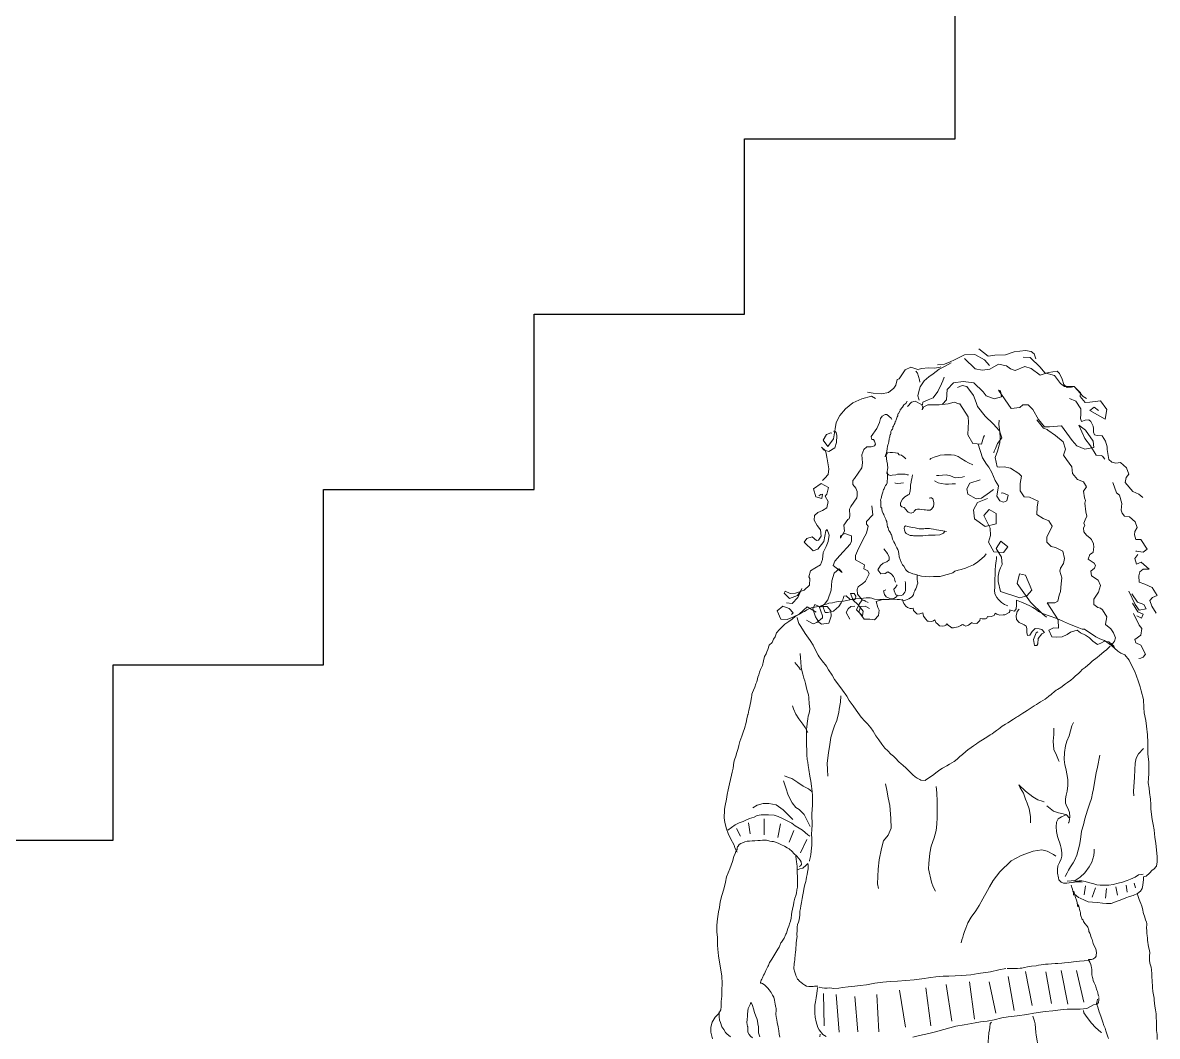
# Model space of a CAD drawing. Header units: centimetres. Extents: x 77721 to 213373, y -51694 to -17847.
# Drawn here: x 111543.3 to 111672.7, y -18993.4 to -18877.8 of the extents above; entities that cross this region are included whole.
import ezdxf

# ---------------------------------------------------------------- set-up
doc = ezdxf.new("R2010")
doc.units = ezdxf.units.CM
doc.header["$LTSCALE"] = 5
doc.header["$MEASUREMENT"] = 0
doc.layers.add('A-FURN', color=25, linetype='Continuous', lineweight=15, true_color=0xa46651)
doc.layers.add('KOTI', color=4, linetype='Continuous')

# ---------------------------------------------------------------- blocks, each defined once
blk = doc.blocks.new('PEOPLE11')
at = {"linetype": 'Continuous'}
for points in [[(-0.03568, 1.00015), (-0.04184, 0.99535), (-0.04612, 0.99587), (-0.05301, 0.99608), (-0.05865, 0.99817), (-0.06617, 0.99901), (-0.06983, 0.99838), (-0.07171, 0.99692), (-0.07275, 0.99357)], [(-0.02638, 0.99378), (-0.03327, 0.98699), (-0.03787, 0.98616), (-0.04299, 0.98678), (-0.04863, 0.99002), (-0.05375, 0.98908), (-0.05625, 0.98699), (-0.05928, 0.98605), (-0.06576, 0.98856), (-0.06973, 0.98731), (-0.07558, 0.98292), (-0.08111, 0.9847), (-0.08675, 0.98553), (-0.08832, 0.98396), (-0.08999, 0.98031), (-0.09103, 0.97686), (-0.09323, 0.97488), (-0.09615, 0.97509), (-0.09782, 0.9755), (-0.1019, 0.97143), (-0.10169, 0.96903), (-0.10503, 0.96506), (-0.10806, 0.96537), (-0.11495, 0.96631), (-0.11903, 0.96057), (-0.11788, 0.9542), (-0.10806, 0.95994), (-0.11088, 0.96213), (-0.11359, 0.95994)], [(-0.06461, 0.99472), (-0.0692, 0.99441), (-0.07558, 0.98804), (-0.07871, 0.98438), (-0.08508, 0.98271), (-0.08884, 0.97749), (-0.09145, 0.97561), (-0.09772, 0.97561), (-0.10367, 0.96913), (-0.10576, 0.96767)], [(-0.00873, 0.9896), (-0.01332, 0.99002), (-0.01708, 0.99159), (-0.0198, 0.99284), (-0.02648, 0.99618), (-0.03306, 0.99629), (-0.03933, 0.99295), (-0.04267, 0.98929)], [(0.00308, 0.96663), (0.00339, 0.96725), (0.00391, 0.96945), (0.00339, 0.97227), (0.00255, 0.9754), (-0.00016, 0.97916), (-0.00319, 0.98188), (-0.00601, 0.98386), (-0.00998, 0.98678), (-0.01374, 0.98887), (-0.01781, 0.99086)], [(0.00308, 0.98689), (0.0013, 0.98731), (-0.00277, 0.98772), (-0.00685, 0.98752), (-0.01061, 0.98804), (-0.01092, 0.98846)], [(0.00527, 0.98543), (0.00422, 0.98417), (0.00287, 0.97989), (0.00266, 0.97843)], [(0.00328, 0.98647), (0.00851, 0.98814), (0.01227, 0.98637), (0.01624, 0.98052), (0.01749, 0.9801), (0.01822, 0.97644), (0.01958, 0.97456), (0.02303, 0.97174), (0.02773, 0.9707), (0.03305, 0.97122), (0.03671, 0.97185)], [(-0.01197, 0.96412), (-0.01468, 0.96683), (-0.0151, 0.97362), (-0.01917, 0.97791), (-0.02544, 0.97885), (-0.03244, 0.97801), (-0.0385, 0.97216), (-0.04058, 0.96955), (-0.0456, 0.96757), (-0.0504, 0.96882), (-0.04988, 0.97268), (-0.04852, 0.9731), (-0.05667, 0.9613), (-0.06252, 0.96193), (-0.0644, 0.9637), (-0.06795, 0.9636), (-0.07098, 0.96057), (-0.07463, 0.95409), (-0.0785, 0.94929), (-0.08184, 0.94918), (-0.08947, 0.94991), (-0.09646, 0.94041), (-0.09949, 0.93686), (-0.10482, 0.93466), (-0.11067, 0.93581), (-0.11015, 0.93989), (-0.10524, 0.94709), (-0.10075, 0.95044), (-0.10482, 0.94156), (-0.10837, 0.93696), (-0.11203, 0.9309), (-0.11547, 0.93049), (-0.11621, 0.93007), (-0.11777, 0.92829)], [(-0.02178, 0.97488), (-0.02481, 0.97624), (-0.02795, 0.9755), (-0.03223, 0.96965), (-0.0339, 0.96516), (-0.03484, 0.96245), (-0.03975, 0.95629), (-0.04497, 0.95117), (-0.04925, 0.94657), (-0.05061, 0.94218), (-0.04779, 0.93832), (-0.04654, 0.93508), (-0.04581, 0.93341), (-0.04539, 0.93237)], [(0.00099, 0.9636), (0.00078, 0.96537), (-0.00267, 0.96683), (-0.00591, 0.96819), (-0.00904, 0.97237), (-0.01144, 0.97728), (-0.01228, 0.97916), (-0.01311, 0.98156)], [(0.03149, 0.96767), (0.0342, 0.96934), (0.04047, 0.96757), (0.04642, 0.96485), (0.05112, 0.96109), (0.05478, 0.9566), (0.05718, 0.952), (0.05791, 0.94803), (0.05896, 0.94135), (0.06251, 0.93654), (0.06575, 0.94051), (0.06345, 0.94438), (0.06073, 0.94542), (0.06, 0.94511)], [(-0.09479, 0.96777), (-0.09887, 0.96589), (-0.10211, 0.96099), (-0.10221, 0.95743), (-0.1019, 0.95461), (-0.10263, 0.95273), (-0.10493, 0.95357), (-0.10743, 0.95378), (-0.10869, 0.95273), (-0.11025, 0.9497), (-0.11046, 0.94824), (-0.11046, 0.94574), (-0.11109, 0.94396), (-0.11286, 0.94365), (-0.116, 0.94333), (-0.11829, 0.93999), (-0.11934, 0.93634), (-0.11923, 0.93446), (-0.12028, 0.92788), (-0.12237, 0.92631), (-0.12498, 0.92558), (-0.12801, 0.9261), (-0.13187, 0.92255), (-0.13334, 0.91837), (-0.13177, 0.91618), (-0.13093, 0.91294), (-0.13605, 0.90709), (-0.13992, 0.90542), (-0.14242, 0.90322)], [(0.01091, 0.96589), (0.01185, 0.96454), (0.0131, 0.96349), (0.01373, 0.96245), (0.01383, 0.96234), (0.01436, 0.96161), (0.01456, 0.96151), (0.01498, 0.96088), (0.0154, 0.96046), (0.01561, 0.95984), (0.01582, 0.95942), (0.01665, 0.95806), (0.01676, 0.95785), (0.01697, 0.95723), (0.01707, 0.95639), (0.01739, 0.95576), (0.0177, 0.95503), (0.01791, 0.95451), (0.01812, 0.95388), (0.01833, 0.95347), (0.01843, 0.95305), (0.01874, 0.95273), (0.01874, 0.95242), (0.01906, 0.95148), (0.01937, 0.95075), (0.01968, 0.95012), (0.01968, 0.95012), (0.01989, 0.9497), (0.0201, 0.94939), (0.02021, 0.94918), (0.02031, 0.94856), (0.02031, 0.94835), (0.02041, 0.94782), (0.02062, 0.94762), (0.02094, 0.9473), (0.02104, 0.94709), (0.02135, 0.94657), (0.02156, 0.94626), (0.02156, 0.94594), (0.02167, 0.94553), (0.02167, 0.9449), (0.02188, 0.94438), (0.02198, 0.94406), (0.02219, 0.94354), (0.02219, 0.94302), (0.02229, 0.94271), (0.0224, 0.94218), (0.02261, 0.94177), (0.02261, 0.94156), (0.02261, 0.94114), (0.02261, 0.94093), (0.02282, 0.93989), (0.02292, 0.93926), (0.02303, 0.93895), (0.02303, 0.93853), (0.02313, 0.93842), (0.02344, 0.93759), (0.02365, 0.93654), (0.02376, 0.93602), (0.02376, 0.93602), (0.02386, 0.9355), (0.02386, 0.9354), (0.02397, 0.93487), (0.02397, 0.93466), (0.02438, 0.93237), (0.0247, 0.93164), (0.02459, 0.93111), (0.02459, 0.93017), (0.02438, 0.92934), (0.02438, 0.92882), (0.02438, 0.92808), (0.02428, 0.92725), (0.02428, 0.92673), (0.02397, 0.92599), (0.02365, 0.92495), (0.02365, 0.92443), (0.02344, 0.92255), (0.02417, 0.9191), (0.02376, 0.91931), (0.02376, 0.91827), (0.02376, 0.91753), (0.02365, 0.91659), (0.02365, 0.91534), (0.02386, 0.91409), (0.02397, 0.91294), (0.02397, 0.91283), (0.02449, 0.91169), (0.02511, 0.91095), (0.02543, 0.91022), (0.02574, 0.90949), (0.02595, 0.90897), (0.02626, 0.90834), (0.02679, 0.90667), (0.0271, 0.90604), (0.0271, 0.90604), (0.0272, 0.90531), (0.02741, 0.90469), (0.02793, 0.9026), (0.02825, 0.90166), (0.02814, 0.90072), (0.02804, 0.89967), (0.02814, 0.89685), (0.02752, 0.89633), (0.02741, 0.8957), (0.02741, 0.89529), (0.02731, 0.89445), (0.0272, 0.89424), (0.02647, 0.89288), (0.02616, 0.89215), (0.02585, 0.89121), (0.02574, 0.8909), (0.02532, 0.88996), (0.02491, 0.88902), (0.0247, 0.88818), (0.02428, 0.88766), (0.02407, 0.88547), (0.02365, 0.88422), (0.02334, 0.88338), (0.02282, 0.88181), (0.02229, 0.88087), (0.02188, 0.88014), (0.02167, 0.87962), (0.02125, 0.87889), (0.02094, 0.87816), (0.02052, 0.87617), (0.02, 0.87513), (0.01968, 0.87429), (0.01906, 0.87325), (0.01853, 0.8722), (0.01812, 0.87126), (0.0177, 0.87043), (0.01707, 0.86928), (0.01686, 0.86886), (0.01645, 0.86667), (0.01613, 0.86468), (0.01488, 0.86103), (0.01404, 0.85946), (0.01321, 0.85852), (0.01174, 0.85612), (0.01091, 0.85518), (0.00997, 0.85455), (0.00882, 0.85413), (0.00715, 0.85361), (0.00621, 0.8533), (0.00391, 0.85257), (0.00151, 0.85204), (-0.00068, 0.85173), (-0.00361, 0.85163), (-0.00622, 0.85173), (-0.00789, 0.85173), (-0.00894, 0.85173), (-0.0105, 0.85184), (-0.01426, 0.85288), (-0.01593, 0.8533), (-0.01886, 0.85424), (-0.02011, 0.85518), (-0.0222, 0.85591), (-0.02419, 0.85643), (-0.02711, 0.85727), (-0.02909, 0.858), (-0.03233, 0.85936), (-0.03505, 0.86134), (-0.03766, 0.86343), (-0.03944, 0.865), (-0.04058, 0.86656)], [(-0.02335, 0.96422), (-0.02878, 0.95576), (-0.02889, 0.95221), (-0.02878, 0.94876), (-0.02847, 0.94406), (-0.03181, 0.93842), (-0.03756, 0.9379), (-0.03881, 0.9425), (-0.03933, 0.94365)], [(0.0107, 0.96255), (0.00819, 0.96527), (0.00579, 0.966), (0.00161, 0.96381), (0.00078, 0.96234), (0.00109, 0.96036), (0.0012, 0.96025), (0.00015, 0.96234), (-0.00246, 0.96349), (-0.00559, 0.96349), (-0.00998, 0.96349), (-0.01583, 0.96422), (-0.01969, 0.96527), (-0.02262, 0.96433), (-0.02314, 0.96433)], [(-0.12237, 0.80807), (-0.12268, 0.80797), (-0.12404, 0.80964), (-0.12467, 0.81183), (-0.12341, 0.81517), (-0.12164, 0.81768), (-0.11829, 0.8205), (-0.11829, 0.82081), (-0.11903, 0.82551), (-0.11621, 0.83011), (-0.11485, 0.83105), (-0.11318, 0.83168), (-0.11057, 0.83345), (-0.11067, 0.8369), (-0.1137, 0.8416), (-0.11495, 0.84588), (-0.11339, 0.84943), (-0.109, 0.85215), (-0.10869, 0.85528), (-0.11109, 0.85716), (-0.11161, 0.85894), (-0.11077, 0.8604), (-0.10701, 0.86301), (-0.10806, 0.86604), (-0.10983, 0.86719), (-0.11015, 0.8675), (-0.11046, 0.86959), (-0.11067, 0.87095), (-0.11046, 0.87314), (-0.109, 0.87586), (-0.10827, 0.87669), (-0.10587, 0.87878), (-0.10419, 0.88087), (-0.10378, 0.88338), (-0.10472, 0.88495), (-0.10419, 0.88651), (-0.10503, 0.88871), (-0.10607, 0.89111), (-0.10545, 0.89382), (-0.10472, 0.89957), (-0.10524, 0.90124), (-0.10461, 0.90302), (-0.10378, 0.9074), (-0.10587, 0.91012), (-0.10378, 0.91336), (-0.09991, 0.91492), (-0.09678, 0.91879), (-0.09626, 0.92317), (-0.09291, 0.92788), (-0.09082, 0.9308), (-0.09208, 0.93466), (-0.09062, 0.93947), (-0.0856, 0.94354), (-0.08059, 0.94699), (-0.08017, 0.94762), (-0.07787, 0.94835), (-0.07359, 0.95378)], [(-0.12456, 0.80452), (-0.12373, 0.8063), (-0.12038, 0.80912), (-0.11746, 0.80964), (-0.11516, 0.80828), (-0.11307, 0.80755), (-0.11004, 0.80974), (-0.10785, 0.81173), (-0.10524, 0.81361), (-0.1019, 0.81517), (-0.0997, 0.81674), (-0.09542, 0.81549), (-0.09333, 0.81402), (-0.08988, 0.81246), (-0.08623, 0.81235), (-0.0832, 0.81256), (-0.08132, 0.81674), (-0.08424, 0.81831), (-0.08759, 0.8182), (-0.08748, 0.82363), (-0.08017, 0.8346), (-0.08518, 0.8346), (-0.08717, 0.83575), (-0.08811, 0.83951), (-0.08894, 0.84202), (-0.08926, 0.84703), (-0.08968, 0.8509), (-0.08842, 0.85518), (-0.08884, 0.85716), (-0.09082, 0.8603), (-0.09156, 0.86343), (-0.09041, 0.86823), (-0.0856, 0.87064), (-0.08289, 0.87126), (-0.08007, 0.87408), (-0.08007, 0.87753), (-0.08174, 0.88077), (-0.08341, 0.88463), (-0.08122, 0.88808), (-0.07756, 0.88965), (-0.07349, 0.89205), (-0.0738, 0.89706), (-0.07432, 0.90093), (-0.06868, 0.90343), (-0.06523, 0.90375), (-0.06273, 0.90761), (-0.06273, 0.91242), (-0.06346, 0.91712), (-0.06168, 0.91879), (-0.05625, 0.92244), (-0.05218, 0.92328), (-0.04946, 0.92307), (-0.04758, 0.92317), (-0.04643, 0.92934), (-0.04779, 0.93341), (-0.04946, 0.93874), (-0.04957, 0.94229), (-0.04936, 0.94605), (-0.04884, 0.95075), (-0.04894, 0.95367)], [(0.02083, 0.95409), (0.02135, 0.95482), (0.02417, 0.95723), (0.02532, 0.95723), (0.0272, 0.95618), (0.02825, 0.95472), (0.02898, 0.95211), (0.03075, 0.94814), (0.03441, 0.94292), (0.03441, 0.94281), (0.03389, 0.94104), (0.03295, 0.94104), (0.03211, 0.93989), (0.03149, 0.9379), (0.03222, 0.93686), (0.03431, 0.93634), (0.03723, 0.93634), (0.03922, 0.93456), (0.04057, 0.93111), (0.04005, 0.92589), (0.04047, 0.92265), (0.04527, 0.91555), (0.04632, 0.9143), (0.04642, 0.91179), (0.04444, 0.90939), (0.0436, 0.90709), (0.0435, 0.90448), (0.04371, 0.90312), (0.04768, 0.89727), (0.04841, 0.8956), (0.0483, 0.89121), (0.04862, 0.88923), (0.04956, 0.88892), (0.05217, 0.88526), (0.05185, 0.88129), (0.05436, 0.8768), (0.05436, 0.87816), (0.05164, 0.87972), (0.04715, 0.87826), (0.04715, 0.87471), (0.04799, 0.87283), (0.05488, 0.86552), (0.05802, 0.86165), (0.05906, 0.85883), (0.05332, 0.85445), (0.0553, 0.85674), (0.05854, 0.85392), (0.06, 0.84902), (0.06052, 0.84285), (0.06261, 0.83659), (0.0647, 0.83377), (0.06731, 0.83189)], [(0.06616, 0.9144), (0.06449, 0.91586), (0.0623, 0.91827), (0.06188, 0.92182), (0.06303, 0.9285), (0.06324, 0.92923), (0.06376, 0.93205), (0.06439, 0.93383), (0.06669, 0.93592), (0.06491, 0.93414), (0.06199, 0.9331), (0.05812, 0.9355), (0.05687, 0.93905), (0.05666, 0.94365), (0.05728, 0.94553), (0.05781, 0.94615), (0.05885, 0.94647)], [(-0.03536, 0.9379), (-0.03818, 0.92913), (-0.04079, 0.92505), (-0.04215, 0.92297), (-0.04414, 0.91952), (-0.04643, 0.9143), (-0.04863, 0.91075), (-0.04748, 0.90406), (-0.04946, 0.90114), (-0.05186, 0.90009), (-0.05395, 0.90103), (-0.05479, 0.90469), (-0.05134, 0.90636), (-0.0503, 0.90604)], [(-0.00371, 0.92788), (-0.00455, 0.92861), (-0.00664, 0.92944), (-0.00883, 0.93017), (-0.01061, 0.9308), (-0.01343, 0.93111), (-0.01531, 0.93111), (-0.01771, 0.93101), (-0.0199, 0.9308), (-0.02231, 0.92996), (-0.02419, 0.92861), (-0.02701, 0.92694), (-0.02909, 0.92579), (-0.03171, 0.92443)], [(0.02522, 0.92976), (0.02501, 0.9308), (0.02459, 0.93122), (0.02365, 0.93226), (0.02198, 0.93247), (0.02041, 0.93258), (0.01864, 0.93237), (0.01707, 0.93205), (0.01613, 0.93111), (0.01467, 0.9308), (0.01352, 0.92996), (0.01268, 0.92923), (0.01185, 0.9284)], [(-0.00821, 0.91753), (-0.00967, 0.91753), (-0.01217, 0.91785), (-0.01437, 0.91806), (-0.01719, 0.91733), (-0.02022, 0.91607), (-0.02251, 0.91618), (-0.02492, 0.91649), (-0.02648, 0.91701)], [(0.00757, 0.91795), (0.00778, 0.9167), (0.00798, 0.91545), (0.0083, 0.91377), (0.0084, 0.91315), (0.00872, 0.91116), (0.00882, 0.90981), (0.00903, 0.9074), (0.00966, 0.90521), (0.01039, 0.9049), (0.01237, 0.90375), (0.01394, 0.90218), (0.01477, 0.90072), (0.01519, 0.89957), (0.0153, 0.898), (0.01446, 0.89706), (0.01289, 0.89664), (0.01185, 0.89539), (0.01101, 0.89424), (0.01028, 0.89372), (0.00924, 0.8933), (0.0083, 0.89309), (0.00788, 0.8932), (0.00684, 0.89351), (0.00631, 0.89424), (0.00537, 0.8955), (0.00412, 0.8956), (0.00297, 0.8956), (0.00182, 0.89539), (-0.00006, 0.89529), (-0.001, 0.89518), (-0.00204, 0.89508), (-0.00413, 0.89497), (-0.00486, 0.8957), (-0.00518, 0.89581), (-0.00612, 0.89738), (-0.00643, 0.89884), (-0.00632, 0.89999), (-0.0057, 0.90239), (-0.00486, 0.90291), (-0.00424, 0.90291), (-0.0034, 0.90281)], [(0.00997, 0.91806), (0.01101, 0.91806), (0.01227, 0.91847), (0.01582, 0.91837), (0.01728, 0.91847), (0.01843, 0.91806), (0.02073, 0.91774), (0.02177, 0.91764), (0.02313, 0.91806), (0.02417, 0.919)], [(-0.12289, 0.91304), (-0.12529, 0.90636), (-0.12738, 0.90479), (-0.12884, 0.89936), (-0.12832, 0.89508), (-0.12905, 0.89309), (-0.13062, 0.891), (-0.13386, 0.89069), (-0.13751, 0.88745), (-0.13877, 0.88359), (-0.1372, 0.88098), (-0.1371, 0.87889), (-0.13793, 0.87586), (-0.14117, 0.87586), (-0.14524, 0.86959), (-0.14284, 0.86761), (-0.13814, 0.86834), (-0.13793, 0.86855)], [(-0.03662, 0.91482), (-0.02983, 0.91252), (-0.02795, 0.90887), (-0.02847, 0.90531), (-0.034, 0.90228), (-0.03756, 0.90281), (-0.04257, 0.90657), (-0.04518, 0.90855)], [(-0.00695, 0.91409), (-0.00935, 0.91283), (-0.01113, 0.91231), (-0.01395, 0.912), (-0.01593, 0.91189), (-0.01844, 0.9121), (-0.02043, 0.9121)], [(0.01342, 0.91273), (0.01509, 0.91252), (0.01728, 0.91231), (0.01864, 0.91252), (0.01895, 0.91273)], [(0.08956, 0.8346), (0.0859, 0.83418), (0.08214, 0.83805), (0.07943, 0.8439), (0.08016, 0.84233), (0.08246, 0.8393), (0.08747, 0.83742), (0.09113, 0.84087), (0.09029, 0.84212), (0.08716, 0.84066), (0.08361, 0.84097), (0.07807, 0.84285), (0.07462, 0.84609), (0.07441, 0.85048), (0.07504, 0.85152), (0.07389, 0.85539), (0.07097, 0.85716), (0.06731, 0.85936), (0.06606, 0.8628), (0.06554, 0.8674), (0.06376, 0.87126), (0.0624, 0.87461), (0.06167, 0.87878), (0.06303, 0.88233), (0.06387, 0.8816), (0.06512, 0.8745), (0.06909, 0.86949), (0.07222, 0.86844), (0.07797, 0.87408), (0.07619, 0.87659), (0.07285, 0.87753), (0.07003, 0.87513), (0.06867, 0.87534), (0.067, 0.87805), (0.06731, 0.88213), (0.06961, 0.88495), (0.07149, 0.8885), (0.07118, 0.89153), (0.06909, 0.89341), (0.06616, 0.89466), (0.06334, 0.89654), (0.0623, 0.90072), (0.06439, 0.90406), (0.06334, 0.90542), (0.06209, 0.9097), (0.06689, 0.91231), (0.07201, 0.90897), (0.07034, 0.90375), (0.06658, 0.9026), (0.06616, 0.90531), (0.06721, 0.9051), (0.06846, 0.90427)], [(-0.04132, 0.90249), (-0.03484, 0.89988), (-0.03223, 0.89529), (-0.03286, 0.88923), (-0.03975, 0.88442), (-0.04706, 0.88599), (-0.04706, 0.89278), (-0.04236, 0.89539), (-0.03891, 0.89153), (-0.0432, 0.88317), (-0.0434, 0.87847), (-0.04205, 0.87408), (-0.04539, 0.86792), (-0.05186, 0.8675), (-0.05458, 0.87116), (-0.05009, 0.87481), (-0.04696, 0.87001), (-0.05051, 0.86427), (-0.05082, 0.85967), (-0.04978, 0.85737), (-0.04894, 0.85528), (-0.04831, 0.85204), (-0.04821, 0.84849), (-0.04988, 0.84202), (-0.06252, 0.83794), (-0.06701, 0.8392), (-0.07025, 0.84285), (-0.06617, 0.85257), (-0.0621, 0.8534), (-0.06064, 0.84724), (-0.06931, 0.83502), (-0.07735, 0.82719), (-0.07975, 0.8252)], [(0.03807, 0.83596), (0.04016, 0.83659), (0.04339, 0.84035), (0.0435, 0.84327), (0.04277, 0.84494), (0.04183, 0.84599), (0.03995, 0.84703), (0.03817, 0.84881), (0.03577, 0.85351), (0.0365, 0.85539), (0.03911, 0.85674), (0.03869, 0.85936), (0.04214, 0.86134), (0.04465, 0.86259), (0.04454, 0.86541), (0.04256, 0.87011), (0.0412, 0.87283), (0.03953, 0.87617), (0.03733, 0.88004), (0.03639, 0.88453), (0.03744, 0.88589), (0.03733, 0.88756), (0.03326, 0.89194), (0.03389, 0.89779)], [(-0.01458, 0.88098), (-0.01353, 0.88139), (-0.01238, 0.8816), (-0.00967, 0.88192), (-0.00821, 0.88213), (-0.00612, 0.88265), (-0.00476, 0.88286), (-0.00361, 0.88296), (-0.00173, 0.88307), (-0.00079, 0.88296), (0.00015, 0.88286), (0.0014, 0.88286), (0.00308, 0.88286), (0.00391, 0.88296), (0.00569, 0.88338), (0.00767, 0.88369), (0.0106, 0.88432), (0.01206, 0.88484), (0.01258, 0.88411), (0.01279, 0.88317), (0.01258, 0.88202), (0.01227, 0.88066), (0.01154, 0.87983), (0.01039, 0.8792), (0.00903, 0.87857), (0.00746, 0.87837), (0.00673, 0.87826), (0.00475, 0.87816), (0.00349, 0.87816), (0.00067, 0.87826), (-0.00131, 0.87847), (-0.00298, 0.87868), (-0.00538, 0.87878), (-0.00726, 0.87868), (-0.01029, 0.87899), (-0.0127, 0.87993), (-0.01353, 0.88139)], [(-0.13918, 0.86615), (-0.13741, 0.86353), (-0.13845, 0.85988), (-0.14138, 0.86113), (-0.1466, 0.85664), (-0.14284, 0.85654), (-0.14065, 0.85486), (-0.13992, 0.85215), (-0.14023, 0.84797), (-0.14389, 0.84672), (-0.14869, 0.84463), (-0.15182, 0.8393), (-0.1489, 0.83815), (-0.14702, 0.83606), (-0.14848, 0.83241), (-0.15109, 0.82781)], [(-0.04727, 0.86489), (-0.04727, 0.86353), (-0.04706, 0.86165), (-0.04685, 0.86061), (-0.04664, 0.85862), (-0.04643, 0.85601), (-0.04633, 0.85372), (-0.04612, 0.84943), (-0.04612, 0.84797), (-0.04612, 0.84442), (-0.04602, 0.84285), (-0.04622, 0.84045), (-0.04737, 0.83805), (-0.04863, 0.83669), (-0.05051, 0.83481), (-0.05239, 0.83356), (-0.05469, 0.83272)], [(0.02605, 0.8698), (0.02376, 0.86667), (0.02261, 0.86437), (0.02261, 0.8627), (0.02428, 0.86134), (0.02668, 0.8604), (0.02825, 0.85894), (0.03013, 0.85612), (0.02814, 0.85351), (0.02532, 0.85382), (0.02344, 0.85476), (0.02135, 0.85351), (0.01989, 0.85173), (0.01927, 0.85048), (0.01906, 0.84922), (0.01853, 0.84808)], [(0.00454, 0.85236), (0.00454, 0.85204), (0.00443, 0.85079), (0.00433, 0.84985), (0.00412, 0.84849), (0.00402, 0.84734), (0.00433, 0.8463), (0.00485, 0.84484), (0.00527, 0.84379), (0.0059, 0.84254), (0.006, 0.84233), (0.00652, 0.84108), (0.00684, 0.83993), (0.00778, 0.83878), (0.00819, 0.83836), (0.00976, 0.83721), (0.01101, 0.83669), (0.01206, 0.83627), (0.01248, 0.83617), (0.01404, 0.83638), (0.01603, 0.83669), (0.01739, 0.83679), (0.01989, 0.8369), (0.02271, 0.83669), (0.02417, 0.83669), (0.02501, 0.83669), (0.02553, 0.83669), (0.02867, 0.83679), (0.03222, 0.8369), (0.03389, 0.83774), (0.03493, 0.83794), (0.03754, 0.83784), (0.0411, 0.83753), (0.04496, 0.83732), (0.0483, 0.83648), (0.05018, 0.83617), (0.05248, 0.83575), (0.05582, 0.83554), (0.05802, 0.83502), (0.05958, 0.83471), (0.06188, 0.83439), (0.06355, 0.83377), (0.06543, 0.83324), (0.06763, 0.83241), (0.07003, 0.83199), (0.07337, 0.83126), (0.07619, 0.83011), (0.07776, 0.82907), (0.07911, 0.82854), (0.0811, 0.82719), (0.08381, 0.82562), (0.0858, 0.82405), (0.0881, 0.82238), (0.0906, 0.82061), (0.09238, 0.81904), (0.09405, 0.81716), (0.09593, 0.81497), (0.09698, 0.81256), (0.09792, 0.81089), (0.09886, 0.8087), (0.10074, 0.80703), (0.10168, 0.80431), (0.1023, 0.80264), (0.10272, 0.80149), (0.10376, 0.79961), (0.1046, 0.7969), (0.10523, 0.79376), (0.10638, 0.79125), (0.107, 0.78937), (0.10753, 0.7876), (0.10826, 0.78614), (0.10847, 0.7852), (0.10888, 0.78321), (0.10951, 0.78175), (0.11014, 0.77966), (0.11108, 0.77778), (0.1117, 0.77621), (0.11202, 0.77507), (0.11212, 0.77392), (0.11223, 0.77308), (0.11285, 0.77037), (0.11327, 0.76838), (0.11369, 0.76629), (0.11411, 0.76472), (0.11452, 0.76211), (0.11463, 0.7618), (0.11525, 0.75908), (0.11588, 0.75668), (0.11693, 0.75282), (0.11776, 0.75042), (0.11839, 0.74843), (0.1186, 0.7477), (0.11985, 0.74425), (0.12058, 0.74164), (0.12089, 0.73976), (0.12194, 0.73715), (0.12246, 0.73464), (0.1233, 0.73235), (0.12382, 0.73078), (0.12434, 0.72681), (0.12497, 0.7243), (0.12539, 0.72232), (0.12601, 0.7196), (0.12664, 0.71668), (0.12758, 0.71281), (0.12821, 0.70978), (0.12862, 0.70665), (0.12946, 0.70268), (0.12988, 0.70028), (0.12988, 0.69944), (0.13019, 0.69453), (0.12977, 0.69161), (0.12852, 0.68743), (0.12747, 0.6844), (0.12601, 0.68117), (0.12361, 0.67667), (0.12309, 0.67511), (0.12173, 0.67218)], [(0.01216, 0.84849), (0.01195, 0.84755), (0.01195, 0.84484), (0.01195, 0.84233), (0.01248, 0.8416), (0.01383, 0.83972), (0.01477, 0.8393), (0.01665, 0.83909), (0.01822, 0.83993), (0.01937, 0.84244), (0.01958, 0.84358), (0.01853, 0.84463), (0.01749, 0.8463)], [(0.01759, 0.83993), (0.0177, 0.83868), (0.01989, 0.83721), (0.02229, 0.83742), (0.02459, 0.83857), (0.02564, 0.84014), (0.02637, 0.84233), (0.0248, 0.84306)], [(-0.10023, 0.63667), (-0.09949, 0.64022), (-0.09835, 0.64335), (-0.09761, 0.6467), (-0.09803, 0.64482), (-0.10064, 0.64262), (-0.10179, 0.64231), (-0.10451, 0.64085), (-0.10691, 0.63991), (-0.10973, 0.63959), (-0.11297, 0.63939), (-0.11631, 0.63897), (-0.11882, 0.63865), (-0.12185, 0.63865), (-0.12467, 0.63991), (-0.12874, 0.64137), (-0.13135, 0.64241), (-0.13386, 0.64325), (-0.13616, 0.64388), (-0.13898, 0.64523), (-0.14106, 0.6467), (-0.142, 0.64858), (-0.14253, 0.65067), (-0.14305, 0.65432), (-0.14305, 0.6562), (-0.14462, 0.65662), (-0.14681, 0.6586), (-0.14859, 0.66048), (-0.14973, 0.66111), (-0.15141, 0.6631), (-0.15193, 0.66592), (-0.15193, 0.66905), (-0.15141, 0.67375), (-0.15088, 0.67793), (-0.15036, 0.682), (-0.15005, 0.68419), (-0.14984, 0.6867), (-0.14921, 0.69015), (-0.14859, 0.69339), (-0.14817, 0.69673), (-0.14775, 0.70038), (-0.14775, 0.7032), (-0.14744, 0.70665), (-0.14691, 0.71114), (-0.1466, 0.71396), (-0.14597, 0.71741), (-0.14629, 0.72033), (-0.14639, 0.72326), (-0.1465, 0.72671), (-0.14639, 0.73088), (-0.14597, 0.73443), (-0.14577, 0.736), (-0.14587, 0.73966), (-0.14587, 0.74352), (-0.14556, 0.74854), (-0.14493, 0.75418), (-0.14441, 0.75804), (-0.14336, 0.76305), (-0.14315, 0.7664), (-0.14294, 0.77162), (-0.14138, 0.77736), (-0.14075, 0.77987), (-0.1395, 0.78373), (-0.13741, 0.78979), (-0.13532, 0.79355), (-0.13354, 0.79721), (-0.13072, 0.80066), (-0.12822, 0.80191), (-0.12613, 0.80306), (-0.12206, 0.80682), (-0.11756, 0.81006), (-0.11453, 0.8111), (-0.11182, 0.81246), (-0.10451, 0.81737), (-0.10305, 0.81747), (-0.0997, 0.81873), (-0.09479, 0.82061), (-0.09093, 0.82249), (-0.08644, 0.82447), (-0.08142, 0.82614), (-0.07787, 0.8275), (-0.07453, 0.82907), (-0.07296, 0.83021), (-0.07087, 0.83157), (-0.06889, 0.83272), (-0.06659, 0.83366), (-0.06356, 0.83512), (-0.06033, 0.83627), (-0.06033, 0.83471), (-0.06022, 0.83303), (-0.06012, 0.83063), (-0.05897, 0.82917), (-0.05698, 0.82959), (-0.05594, 0.83011), (-0.05583, 0.82896), (-0.05552, 0.82823), (-0.05343, 0.82719), (-0.0526, 0.82677), (-0.05155, 0.82677), (-0.04936, 0.82666), (-0.04748, 0.82719), (-0.04643, 0.82781), (-0.04602, 0.82677), (-0.0456, 0.82645), (-0.04372, 0.82562), (-0.04194, 0.82551), (-0.04142, 0.82572), (-0.041, 0.82468), (-0.04006, 0.82426), (-0.03797, 0.82426), (-0.03662, 0.82447), (-0.0363, 0.82311), (-0.03442, 0.82123), (-0.03171, 0.82144), (-0.03098, 0.82175), (-0.03087, 0.82155), (-0.02909, 0.82008), (-0.02826, 0.81987), (-0.02721, 0.81946), (-0.02596, 0.81998), (-0.02523, 0.8205), (-0.0246, 0.82019), (-0.02398, 0.81977), (-0.0222, 0.81893), (-0.02011, 0.81852), (-0.01928, 0.81841), (-0.01813, 0.81831), (-0.01719, 0.81893), (-0.01573, 0.81998), (-0.01489, 0.82092), (-0.01416, 0.82008), (-0.01343, 0.81956), (-0.01228, 0.81935), (-0.01019, 0.81967), (-0.00904, 0.82061), (-0.00779, 0.82186), (-0.00716, 0.82343), (-0.00622, 0.8228), (-0.00486, 0.82238), (-0.00288, 0.82269), (-0.00225, 0.82269), (-0.00131, 0.82395), (0.00026, 0.82593), (0.00067, 0.82813), (0.00266, 0.8275), (0.00422, 0.82719), (0.00475, 0.8275), (0.00621, 0.82896), (0.00673, 0.82959), (0.00704, 0.83115), (0.00809, 0.83084), (0.00903, 0.83095), (0.0107, 0.83157), (0.01174, 0.83251), (0.01321, 0.83408), (0.01352, 0.83533), (0.01415, 0.8369)], [(-0.13532, 0.84056), (-0.13898, 0.83512), (-0.14315, 0.83345), (-0.14462, 0.83074), (-0.14002, 0.8298), (-0.13762, 0.83356), (-0.13334, 0.84212)], [(0.02626, 0.837), (0.03117, 0.83554), (0.03013, 0.83147), (0.02919, 0.8298), (0.02961, 0.82645), (0.03232, 0.82363), (0.03535, 0.82395), (0.03901, 0.82395), (0.04235, 0.82865), (0.0412, 0.8322), (0.03838, 0.83251), (0.03545, 0.83095)], [(0.03639, 0.83491), (0.04016, 0.83648), (0.04214, 0.83366), (0.04402, 0.83011), (0.03995, 0.82625), (0.03953, 0.82927), (0.04308, 0.83356), (0.046, 0.83627), (0.04788, 0.84066), (0.04548, 0.84066), (0.04444, 0.83899), (0.04454, 0.83732), (0.04559, 0.83659), (0.04809, 0.83669), (0.0506, 0.83909), (0.05227, 0.83888), (0.05269, 0.83721), (0.05394, 0.83471), (0.0554, 0.8322), (0.05687, 0.83084), (0.05896, 0.82927), (0.06282, 0.82823), (0.06428, 0.82823), (0.06585, 0.8323), (0.06303, 0.8323), (0.06063, 0.82938), (0.06052, 0.82593), (0.06136, 0.82322), (0.06199, 0.82134), (0.06679, 0.82061), (0.06846, 0.82207), (0.07065, 0.82541), (0.07233, 0.83074), (0.07097, 0.83356), (0.06825, 0.8322), (0.06606, 0.82625), (0.06616, 0.82478), (0.06971, 0.82175), (0.07222, 0.82102), (0.07504, 0.82238), (0.0765, 0.82322)], [(-0.13636, 0.82771), (-0.14012, 0.81998), (-0.1419, 0.81799), (-0.14117, 0.81361), (-0.13741, 0.81068), (-0.13804, 0.80859), (-0.14127, 0.80703), (-0.1442, 0.80107), (-0.14274, 0.79919), (-0.14127, 0.79857), (-0.13992, 0.79836)], [(-0.13574, 0.83439), (-0.13918, 0.82875), (-0.14274, 0.82719), (-0.14169, 0.82468), (-0.13856, 0.82614)], [(-0.062, 0.83042), (-0.06064, 0.82896), (-0.06001, 0.82604), (-0.06033, 0.82374), (-0.06189, 0.82175), (-0.06523, 0.82019), (-0.06649, 0.81935), (-0.06691, 0.81779), (-0.06691, 0.81528), (-0.06743, 0.8134), (-0.06889, 0.81361), (-0.07035, 0.81591), (-0.07234, 0.81799), (-0.07495, 0.81758), (-0.07672, 0.81716), (-0.0784, 0.81538), (-0.07683, 0.81434), (-0.07443, 0.81141), (-0.07422, 0.80797), (-0.07359, 0.80682), (-0.07202, 0.80692), (-0.07129, 0.81068), (-0.07296, 0.81497), (-0.07411, 0.8158)], [(0.04496, 0.83241), (0.04757, 0.8322), (0.04945, 0.83074), (0.0506, 0.82833), (0.0483, 0.82395)], [(0.07024, 0.82844), (0.07598, 0.83199), (0.07838, 0.8299), (0.08131, 0.82719), (0.08538, 0.8252), (0.08904, 0.82374), (0.09311, 0.82395), (0.09562, 0.82938), (0.09186, 0.83251), (0.08768, 0.83084), (0.08528, 0.82802), (0.08632, 0.82708)], [(-0.12122, 0.8063), (-0.11882, 0.8041), (-0.11735, 0.80285), (-0.11558, 0.80139), (-0.11433, 0.80024), (-0.11276, 0.79909), (-0.10963, 0.79658), (-0.10931, 0.79648), (-0.10806, 0.79512), (-0.1067, 0.79397), (-0.10493, 0.7924), (-0.10305, 0.79115), (-0.1019, 0.7899), (-0.10054, 0.78864), (-0.09866, 0.78697), (-0.0972, 0.78561), (-0.09573, 0.78426), (-0.09354, 0.78269), (-0.09218, 0.78175), (-0.08905, 0.77945), (-0.08696, 0.77809), (-0.08612, 0.77768), (-0.08477, 0.77674), (-0.0833, 0.77527), (-0.08268, 0.77465), (-0.08142, 0.77392), (-0.08101, 0.7735), (-0.07881, 0.77193), (-0.07578, 0.77016), (-0.07338, 0.76828), (-0.07171, 0.76744), (-0.0691, 0.76577), (-0.06711, 0.76452), (-0.06555, 0.76337), (-0.0644, 0.76264), (-0.06116, 0.76065), (-0.06033, 0.76013), (-0.05834, 0.75888), (-0.05458, 0.75647), (-0.05301, 0.75564), (-0.05092, 0.75428), (-0.04967, 0.75324), (-0.04852, 0.7523), (-0.04716, 0.75146), (-0.04549, 0.7501), (-0.04434, 0.74937), (-0.0432, 0.74854), (-0.04163, 0.7476), (-0.03985, 0.74655), (-0.03536, 0.74363), (-0.03421, 0.74279), (-0.03233, 0.74154), (-0.03077, 0.74039), (-0.02847, 0.73882), (-0.02732, 0.73778), (-0.02513, 0.7359), (-0.02345, 0.73443), (-0.02168, 0.73287), (-0.01959, 0.7313), (-0.01667, 0.72942), (-0.01489, 0.72838), (-0.01197, 0.72691), (-0.01029, 0.72587), (-0.00852, 0.72451), (-0.00549, 0.72221), (-0.00131, 0.71929), (-0.00079, 0.71898), (0.00203, 0.71918), (0.00276, 0.7196), (0.00433, 0.72033), (0.00569, 0.72127), (0.00725, 0.72253), (0.00913, 0.72462), (0.01133, 0.72671), (0.01174, 0.72712), (0.01362, 0.72869), (0.01509, 0.72984), (0.01624, 0.73088), (0.01874, 0.7337), (0.01979, 0.73464), (0.02167, 0.736), (0.02355, 0.73809), (0.02543, 0.73997), (0.02741, 0.74258), (0.0295, 0.7453), (0.03128, 0.74801), (0.03305, 0.75094), (0.03462, 0.75324), (0.03671, 0.75574), (0.03848, 0.75762), (0.03859, 0.75762), (0.04089, 0.76023), (0.04412, 0.76472), (0.046, 0.76744), (0.04862, 0.77099), (0.05029, 0.77371), (0.05311, 0.77778), (0.05551, 0.78091), (0.05822, 0.78457), (0.05979, 0.78749), (0.06219, 0.79105), (0.06355, 0.79334), (0.06637, 0.7969), (0.06825, 0.79951), (0.06888, 0.80055), (0.07097, 0.80473), (0.07222, 0.80703), (0.0741, 0.81016), (0.07734, 0.81465), (0.08026, 0.81914), (0.08141, 0.82123), (0.08235, 0.82395), (0.08267, 0.8251)], [(0.07462, 0.66623), (0.07462, 0.66665), (0.07389, 0.66936), (0.07368, 0.67072), (0.07347, 0.6726), (0.07316, 0.67511), (0.07306, 0.67657), (0.07306, 0.67835), (0.07295, 0.68127), (0.07316, 0.68378), (0.07306, 0.68712), (0.07285, 0.68952), (0.07285, 0.69203), (0.07295, 0.69474), (0.07295, 0.69704), (0.07274, 0.70028), (0.07264, 0.70268), (0.07264, 0.70623), (0.07264, 0.70916), (0.07285, 0.71166), (0.07316, 0.71511), (0.07368, 0.71835), (0.07431, 0.72159), (0.07494, 0.72608), (0.07535, 0.72869), (0.07567, 0.73088), (0.07609, 0.73255), (0.07619, 0.73558), (0.07629, 0.73809), (0.0764, 0.74237), (0.0764, 0.74551), (0.0764, 0.7476), (0.0764, 0.7524), (0.07619, 0.75355), (0.07598, 0.75595), (0.07567, 0.75908), (0.07546, 0.76086), (0.07473, 0.76274), (0.07431, 0.76504), (0.07452, 0.76744), (0.07473, 0.76859), (0.07494, 0.77287), (0.07525, 0.77465), (0.07577, 0.77663), (0.07629, 0.77809), (0.07682, 0.78018), (0.07713, 0.78217), (0.07765, 0.78384), (0.07828, 0.78561), (0.07891, 0.78812), (0.07953, 0.79052), (0.07995, 0.79272), (0.08026, 0.79627), (0.08037, 0.79878), (0.08068, 0.8016)], [(0.08037, 0.79105), (0.08141, 0.79272), (0.08308, 0.79439), (0.08413, 0.79564)], [(0.05405, 0.77392), (0.05446, 0.76984), (0.0553, 0.76535), (0.05551, 0.76316), (0.05603, 0.76086), (0.05666, 0.75804), (0.05833, 0.75438), (0.05958, 0.75052), (0.06073, 0.74686), (0.06136, 0.74237), (0.06219, 0.73684), (0.06293, 0.73015), (0.06282, 0.72608), (0.06261, 0.72169)], [(0.07556, 0.75021), (0.07734, 0.75344), (0.0788, 0.75564), (0.08152, 0.75908), (0.0834, 0.76211), (0.08486, 0.76556), (0.08559, 0.76744)], [(-0.09396, 0.69119), (-0.09427, 0.6913), (-0.09479, 0.69349), (-0.095, 0.69516), (-0.09469, 0.69798), (-0.09385, 0.70049), (-0.09312, 0.70195), (-0.09218, 0.70414), (-0.09208, 0.70696), (-0.0925, 0.70937), (-0.09323, 0.71198), (-0.09364, 0.71553), (-0.09364, 0.71929), (-0.09333, 0.72221), (-0.09239, 0.72671), (-0.09176, 0.72911), (-0.09124, 0.73266), (-0.09145, 0.73705), (-0.09208, 0.74154), (-0.09312, 0.74446), (-0.09448, 0.74801), (-0.09626, 0.75438), (-0.0973, 0.75658)], [(-0.088, 0.7312), (-0.08769, 0.73203), (-0.08633, 0.73527), (-0.08456, 0.73913), (-0.08404, 0.74446), (-0.08456, 0.74874), (-0.08466, 0.75292)], [(-0.14305, 0.73966), (-0.13971, 0.73631), (-0.13824, 0.73349), (-0.13762, 0.73026), (-0.1373, 0.72587), (-0.13699, 0.72096), (-0.13636, 0.71166), (-0.13668, 0.70884)], [(-0.09197, 0.65641), (-0.09323, 0.65881), (-0.09406, 0.66048), (-0.09552, 0.66257), (-0.09709, 0.66518), (-0.09803, 0.66686), (-0.09949, 0.6702), (-0.10043, 0.67344), (-0.10127, 0.67678), (-0.1019, 0.68054), (-0.10263, 0.68587), (-0.10378, 0.69004), (-0.10472, 0.69391), (-0.10639, 0.69944), (-0.10785, 0.70341), (-0.109, 0.70707), (-0.10973, 0.71052), (-0.11036, 0.71344), (-0.11098, 0.71751), (-0.11213, 0.72378), (-0.11307, 0.72765), (-0.11443, 0.73537)], [(0.02501, 0.71668), (0.02417, 0.7125), (0.02323, 0.70759), (0.02229, 0.70258), (0.02167, 0.69412), (0.02146, 0.68785), (0.02323, 0.68336), (0.02626, 0.6796), (0.02762, 0.67448), (0.02919, 0.66717), (0.02981, 0.66101), (0.03023, 0.6515), (0.02971, 0.64847)], [(0.07295, 0.71166), (0.07525, 0.71354), (0.07859, 0.71511), (0.08214, 0.71751), (0.08611, 0.72023), (0.0882, 0.72086), (0.09092, 0.7219)], [(0.0741, 0.689), (0.07797, 0.69683), (0.08131, 0.69997), (0.0835, 0.70122), (0.0859, 0.70435), (0.08841, 0.70937), (0.08998, 0.71407), (0.09154, 0.71856)], [(-0.07819, 0.70508), (-0.07798, 0.70508), (-0.07693, 0.7055), (-0.07422, 0.70634), (-0.07087, 0.70832), (-0.06607, 0.71187), (-0.06168, 0.71595), (-0.06273, 0.71417), (-0.06471, 0.71052), (-0.06617, 0.70665), (-0.06711, 0.70404), (-0.06858, 0.70049), (-0.06931, 0.69537), (-0.06941, 0.69224), (-0.06941, 0.6913)], [(-0.008, 0.7149), (-0.00841, 0.71083), (-0.00862, 0.70529), (-0.00862, 0.70101), (-0.00852, 0.69474), (-0.00841, 0.69036), (-0.00789, 0.68628), (-0.00664, 0.68158), (-0.00465, 0.67615), (-0.00382, 0.67145), (-0.00309, 0.66477), (-0.00288, 0.66122), (-0.00497, 0.65255), (-0.00601, 0.64962), (-0.00758, 0.6467)], [(-0.09448, 0.69464), (-0.09291, 0.69652), (-0.09062, 0.69725), (-0.08759, 0.69788), (-0.08445, 0.69882), (-0.08007, 0.70226)], [(0.08538, 0.69339), (0.08872, 0.69683), (0.09165, 0.69986), (0.09624, 0.7031), (0.10105, 0.70394), (0.10481, 0.70394), (0.10867, 0.70289), (0.11149, 0.70101)], [(-0.10294, 0.65265), (-0.102, 0.65296), (-0.09949, 0.65296), (-0.09803, 0.65265), (-0.09615, 0.65234), (-0.09458, 0.65213), (-0.09312, 0.65202), (-0.09166, 0.65202), (-0.09082, 0.65202), (-0.08926, 0.65265), (-0.0878, 0.65422), (-0.08759, 0.65537), (-0.08686, 0.6584), (-0.08686, 0.6608), (-0.08717, 0.6633), (-0.08832, 0.6655), (-0.08936, 0.6678), (-0.08968, 0.66968), (-0.08978, 0.67176), (-0.08936, 0.67469), (-0.08884, 0.67646), (-0.08842, 0.67814), (-0.08759, 0.68033), (-0.08686, 0.68242), (-0.08633, 0.68555), (-0.08602, 0.68879), (-0.08623, 0.69182), (-0.08748, 0.69391), (-0.08947, 0.69516), (-0.09145, 0.6961), (-0.09302, 0.69673)], [(0.12288, 0.68994), (0.12037, 0.6913), (0.11776, 0.69224), (0.11599, 0.69297), (0.11358, 0.69401), (0.11066, 0.69495), (0.10867, 0.6961), (0.10596, 0.69652), (0.10387, 0.69641), (0.10115, 0.69641), (0.0975, 0.69621), (0.09489, 0.69547), (0.09175, 0.69391), (0.08987, 0.69307), (0.08862, 0.69234), (0.08611, 0.69109), (0.08381, 0.68942), (0.0812, 0.68785), (0.07901, 0.6866), (0.07556, 0.68346), (0.07431, 0.68263)], [(0.09332, 0.69056), (0.09525, 0.68179)], [(0.10409, 0.69385), (0.10414, 0.6835)], [(0.11425, 0.69133), (0.11321, 0.68419)], [(0.1221, 0.68764), (0.11952, 0.68254)], [(0.12779, 0.6866), (0.12288, 0.68994)], [(0.07624, 0.6804), (0.08038, 0.67185)], [(0.12163, 0.67354), (0.12173, 0.67438), (0.12163, 0.6749), (0.12142, 0.67573), (0.121, 0.67605), (0.12027, 0.6772), (0.11922, 0.67782), (0.11807, 0.67824), (0.11672, 0.67887), (0.11505, 0.67929), (0.11369, 0.67939), (0.11191, 0.6796), (0.11024, 0.6796), (0.10826, 0.6797), (0.10658, 0.67981), (0.10512, 0.67991), (0.10262, 0.67991), (0.10032, 0.67939), (0.09917, 0.67918), (0.09802, 0.67908), (0.09604, 0.67855), (0.09447, 0.67793), (0.09269, 0.67699), (0.09081, 0.67615), (0.08904, 0.67511), (0.08768, 0.67427), (0.0858, 0.6726), (0.08465, 0.67135), (0.08287, 0.66968), (0.08162, 0.66821), (0.08058, 0.66696), (0.07995, 0.66592), (0.07985, 0.66424), (0.08047, 0.6632), (0.08131, 0.66289)], [(0.08485, 0.68636), (0.08777, 0.67862)], [(-0.09333, 0.65338), (-0.09845, 0.6538), (-0.10169, 0.65589), (-0.10482, 0.65871), (-0.10754, 0.66257), (-0.10921, 0.6656), (-0.11057, 0.66999), (-0.11088, 0.6725), (-0.11088, 0.67417)], [(-0.02419, 0.61317), (-0.02471, 0.61515), (-0.02523, 0.61672), (-0.02575, 0.6186), (-0.02638, 0.62048), (-0.02721, 0.62267), (-0.02857, 0.62622), (-0.03066, 0.62978), (-0.03369, 0.63406), (-0.03588, 0.6374), (-0.03839, 0.64189), (-0.04142, 0.64722), (-0.04257, 0.64952), (-0.04508, 0.65369), (-0.04946, 0.65934), (-0.05677, 0.66644), (-0.06325, 0.66999), (-0.07108, 0.67291), (-0.07672, 0.67364), (-0.08017, 0.67281), (-0.08424, 0.67072), (-0.08581, 0.66957)], [(0.13771, 0.5505), (0.13876, 0.55499), (0.13876, 0.55823), (0.13792, 0.56136), (0.13604, 0.5647), (0.13374, 0.5669), (0.13228, 0.5694), (0.13197, 0.5716), (0.13197, 0.57494), (0.13165, 0.57839), (0.13165, 0.58225), (0.13144, 0.58664), (0.13165, 0.59134), (0.13259, 0.59687), (0.13312, 0.60043), (0.13374, 0.6046), (0.13426, 0.60909), (0.13437, 0.6115), (0.13447, 0.61662), (0.13479, 0.62038), (0.13479, 0.62466), (0.13447, 0.62873), (0.13374, 0.63322), (0.13322, 0.63604), (0.1327, 0.63991), (0.13165, 0.64398), (0.1304, 0.64805), (0.12925, 0.65265), (0.12852, 0.6561), (0.12633, 0.66132), (0.12476, 0.66612), (0.12371, 0.66936), (0.12288, 0.67124), (0.12215, 0.67396)], [(0.0834, 0.66978), (0.08329, 0.66738), (0.08308, 0.66612), (0.08287, 0.66435), (0.08267, 0.66299), (0.08267, 0.66111), (0.08267, 0.6586), (0.08246, 0.65662), (0.08246, 0.65484), (0.08235, 0.65275), (0.08246, 0.64941), (0.08277, 0.64764), (0.08308, 0.64544), (0.0835, 0.64398), (0.08402, 0.64221), (0.08476, 0.63959), (0.08496, 0.63771), (0.08517, 0.63698), (0.08611, 0.63312), (0.08632, 0.63166), (0.08653, 0.62894), (0.08705, 0.62664), (0.08737, 0.62612), (0.0881, 0.62393), (0.08862, 0.62246), (0.08956, 0.61944), (0.08987, 0.61881), (0.09102, 0.6162), (0.09186, 0.61484), (0.09269, 0.61348), (0.09311, 0.61306), (0.09395, 0.61139), (0.09436, 0.61035), (0.0952, 0.60899), (0.09572, 0.60795), (0.09708, 0.60575), (0.09771, 0.60471), (0.09844, 0.60356), (0.09917, 0.60251), (0.10032, 0.60063), (0.10053, 0.60022), (0.10126, 0.59844), (0.10168, 0.59771), (0.1022, 0.59677), (0.10272, 0.59562), (0.10293, 0.59499), (0.10376, 0.59301), (0.10439, 0.59207), (0.10523, 0.5904), (0.10564, 0.58935), (0.10596, 0.58883), (0.10617, 0.5881), (0.10638, 0.58737), (0.10638, 0.58695), (0.10554, 0.58674), (0.10512, 0.58653), (0.10366, 0.58559), (0.10178, 0.5835), (0.10084, 0.58256), (0.09948, 0.58068), (0.09854, 0.57912), (0.09781, 0.57766), (0.09729, 0.57578), (0.09687, 0.57327), (0.09645, 0.57108), (0.09635, 0.57066), (0.09635, 0.5694), (0.09656, 0.56638), (0.09593, 0.56376), (0.09572, 0.56293), (0.09551, 0.56126), (0.09489, 0.55844), (0.09457, 0.55583), (0.09426, 0.55353), (0.09395, 0.55175)], [(0.1069, 0.55196), (0.10773, 0.55457), (0.10773, 0.55645), (0.10784, 0.55844), (0.10826, 0.56042), (0.10847, 0.56241), (0.10888, 0.56376), (0.10951, 0.56533), (0.11045, 0.56763), (0.11108, 0.57003), (0.1116, 0.57233), (0.11243, 0.57431), (0.11264, 0.57431), (0.11327, 0.57285), (0.11358, 0.57202), (0.11442, 0.57034), (0.11473, 0.56878), (0.11494, 0.56648), (0.11494, 0.56544), (0.11515, 0.56314), (0.11525, 0.56126), (0.11484, 0.55865), (0.11473, 0.55833), (0.11463, 0.5575), (0.11463, 0.55489), (0.1139, 0.55342), (0.11296, 0.55227), (0.1116, 0.55133)], [(-0.09646, 0.65244), (-0.09939, 0.65328), (-0.10106, 0.65359), (-0.10284, 0.65359), (-0.10503, 0.65307), (-0.10712, 0.65234), (-0.11057, 0.65161), (-0.11255, 0.65098), (-0.11474, 0.65067), (-0.11777, 0.65067), (-0.12028, 0.65077), (-0.1232, 0.65108), (-0.12644, 0.65192), (-0.12937, 0.65265), (-0.1324, 0.6538), (-0.13459, 0.65463), (-0.13762, 0.65599), (-0.13971, 0.65746), (-0.14148, 0.65766), (-0.14274, 0.65777)], [(0.08235, 0.66069), (0.08193, 0.6609), (0.08079, 0.66122), (0.07891, 0.66174), (0.07671, 0.66372), (0.07556, 0.66487), (0.07535, 0.66372), (0.07535, 0.66184), (0.07546, 0.66122), (0.07588, 0.65913), (0.07609, 0.65766), (0.0764, 0.65589), (0.07661, 0.65432), (0.07703, 0.65307), (0.07755, 0.65119), (0.07797, 0.6491), (0.07817, 0.64816), (0.07838, 0.64659), (0.0788, 0.64429), (0.07932, 0.6421), (0.07985, 0.63949), (0.08016, 0.6373), (0.08047, 0.63542), (0.08079, 0.63385), (0.08089, 0.63113), (0.08131, 0.6281), (0.08173, 0.62654), (0.08225, 0.62508), (0.08256, 0.6234), (0.08267, 0.621), (0.08277, 0.61902), (0.08287, 0.61818), (0.08267, 0.61756), (0.08308, 0.61474), (0.08329, 0.61317), (0.08329, 0.6115), (0.0834, 0.60983), (0.0834, 0.6093), (0.0835, 0.60847), (0.08371, 0.60701), (0.08392, 0.60533), (0.08402, 0.60272), (0.08402, 0.6021), (0.08402, 0.60189), (0.08423, 0.60105), (0.08434, 0.60063), (0.08444, 0.5999), (0.08444, 0.59949), (0.08455, 0.59875), (0.08455, 0.59823), (0.08465, 0.59761), (0.08465, 0.59656), (0.08465, 0.59625), (0.08455, 0.59552), (0.08423, 0.59458), (0.0835, 0.59197), (0.0835, 0.59176), (0.08298, 0.59092), (0.08256, 0.59019), (0.08225, 0.58925), (0.08193, 0.58915), (0.0812, 0.58841), (0.08079, 0.588), (0.08026, 0.58758), (0.07891, 0.58643), (0.07765, 0.58549), (0.0764, 0.58486), (0.07504, 0.58476), (0.07337, 0.58465), (0.07212, 0.58465), (0.07128, 0.58486), (0.07013, 0.58497), (0.06919, 0.58497)], [(-0.13692, 0.65196), (-0.13772, 0.64901)], [(-0.13161, 0.65063), (-0.13227, 0.64612)], [(-0.10522, 0.65025), (-0.10437, 0.64432)], [(-0.09584, 0.65077), (-0.09615, 0.65004), (-0.09636, 0.6492), (-0.09667, 0.64816), (-0.09699, 0.6467), (-0.0973, 0.64576), (-0.0973, 0.64409)], [(-0.13877, 0.64503), (-0.13918, 0.64388), (-0.14002, 0.64137), (-0.14054, 0.64022), (-0.14117, 0.63865), (-0.1418, 0.63698), (-0.14242, 0.63469), (-0.14284, 0.63291), (-0.14326, 0.63155), (-0.14357, 0.63051), (-0.1443, 0.62821), (-0.14493, 0.62664), (-0.14503, 0.6257), (-0.14483, 0.62215), (-0.14503, 0.62152), (-0.14514, 0.61933), (-0.14524, 0.61776), (-0.14545, 0.6163), (-0.14556, 0.61484), (-0.14618, 0.61056), (-0.14671, 0.60909), (-0.14712, 0.6069), (-0.14691, 0.60439), (-0.14681, 0.60345), (-0.14681, 0.60178), (-0.14702, 0.5999), (-0.14785, 0.59729), (-0.14817, 0.59552), (-0.14838, 0.59291), (-0.14848, 0.59134), (-0.14869, 0.588), (-0.14869, 0.58727), (-0.14879, 0.58549), (-0.1489, 0.58413), (-0.14911, 0.58131), (-0.14984, 0.57703), (-0.14984, 0.57578), (-0.15026, 0.57191), (-0.15067, 0.56951), (-0.15109, 0.5669), (-0.15109, 0.56679), (-0.1513, 0.56439), (-0.15141, 0.56188), (-0.15151, 0.55927), (-0.15151, 0.55812), (-0.15151, 0.55603), (-0.15182, 0.55332), (-0.15182, 0.55008)], [(-0.12493, 0.64966), (-0.12596, 0.64407)], [(-0.11895, 0.64845), (-0.11825, 0.64227)], [(-0.11162, 0.64892), (-0.1095, 0.64283)], [(-0.10075, 0.63709), (-0.10152, 0.63394), (-0.10177, 0.63361), (-0.10199, 0.63263), (-0.10196, 0.63205), (-0.10196, 0.63143), (-0.10212, 0.63079), (-0.1024, 0.6301), (-0.10253, 0.62967), (-0.1029, 0.62877), (-0.10356, 0.6278), (-0.10397, 0.62709), (-0.10438, 0.62636), (-0.10485, 0.6258), (-0.10529, 0.62514), (-0.10564, 0.62466), (-0.10589, 0.62435), (-0.10627, 0.62389), (-0.10667, 0.62338), (-0.10686, 0.62284), (-0.10721, 0.62209), (-0.10727, 0.62134), (-0.10746, 0.62055), (-0.10802, 0.61947), (-0.1084, 0.61839), (-0.10875, 0.61729), (-0.10909, 0.61621), (-0.10944, 0.6152), (-0.10988, 0.61356), (-0.11022, 0.61258), (-0.1107, 0.61154), (-0.11167, 0.60957), (-0.11214, 0.60826), (-0.11227, 0.60646), (-0.1122, 0.60532), (-0.11205, 0.60451), (-0.1117, 0.60382), (-0.11151, 0.60366), (-0.11041, 0.60278), (-0.10919, 0.60233), (-0.10868, 0.60231), (-0.10765, 0.60222), (-0.10724, 0.60229), (-0.10765, 0.60127), (-0.10806, 0.60046), (-0.10862, 0.59909), (-0.10887, 0.59791), (-0.109, 0.59695), (-0.10922, 0.59581), (-0.10925, 0.59473), (-0.10931, 0.59324), (-0.10941, 0.5923), (-0.10969, 0.59064), (-0.10985, 0.58987), (-0.11026, 0.58859), (-0.11088, 0.58701), (-0.11161, 0.58539), (-0.11192, 0.58452), (-0.11261, 0.58226), (-0.11289, 0.58143), (-0.11318, 0.58045), (-0.11352, 0.57927), (-0.11377, 0.5781)], [(-0.10002, 0.63834), (-0.10075, 0.63709)], [(-0.05411, 0.59637), (-0.05468, 0.59631), (-0.05543, 0.59635), (-0.0565, 0.59633), (-0.05788, 0.59631), (-0.05936, 0.59631), (-0.06086, 0.59641), (-0.06256, 0.59654), (-0.06379, 0.59672), (-0.06551, 0.5971), (-0.06746, 0.59739), (-0.06991, 0.59782), (-0.07302, 0.59818), (-0.07463, 0.59851), (-0.07808, 0.59905), (-0.07915, 0.59913), (-0.08078, 0.59915), (-0.08305, 0.59934), (-0.0854, 0.59959), (-0.08713, 0.59965), (-0.08986, 0.59982), (-0.09147, 0.6), (-0.09379, 0.60034), (-0.09577, 0.60058), (-0.09741, 0.60075), (-0.10136, 0.6011), (-0.10429, 0.60131), (-0.10702, 0.60168), (-0.10777, 0.60179)], [(-0.09938, 0.59504), (-0.1042, 0.57448)], [(-0.08939, 0.59501), (-0.09366, 0.57321)], [(-0.07943, 0.59421), (-0.08296, 0.57355)], [(-0.06607, 0.59449), (-0.0705, 0.57238)], [(-0.05475, 0.59123), (-0.05878, 0.56902)], [(0.06815, 0.58434), (0.06637, 0.58382), (0.06481, 0.58361), (0.06313, 0.58361), (0.06136, 0.58371), (0.05875, 0.5833), (0.05551, 0.5835), (0.05311, 0.58403), (0.04935, 0.58444), (0.04506, 0.58497), (0.04162, 0.58538), (0.03744, 0.5857), (0.0319, 0.58685), (0.02689, 0.58758), (0.02209, 0.58789), (0.01718, 0.58821), (0.01174, 0.58862), (0.00631, 0.58894), (0.0014, 0.58967), (-0.00455, 0.5905), (-0.00779, 0.59092), (-0.01259, 0.59134), (-0.01614, 0.59144), (-0.02439, 0.59186), (-0.03045, 0.59228), (-0.03536, 0.59311), (-0.0433, 0.59416), (-0.04884, 0.59552), (-0.05333, 0.59635)], [(0.06919, 0.58424), (0.0693, 0.5834), (0.06961, 0.58204), (0.06982, 0.58006), (0.07013, 0.57734), (0.07065, 0.57473), (0.07097, 0.57243), (0.07107, 0.57087), (0.07107, 0.56732), (0.07086, 0.5646), (0.07024, 0.56167), (0.06909, 0.55802), (0.06825, 0.55645), (0.06595, 0.55332), (0.06376, 0.55217)], [(0.00715, 0.55175), (0.00287, 0.55269), (-0.00309, 0.55405), (-0.00747, 0.5552), (-0.01301, 0.55677), (-0.02084, 0.55885), (-0.02617, 0.55979), (-0.03338, 0.56094), (-0.03672, 0.56157), (-0.04121, 0.56209), (-0.0456, 0.56303), (-0.05072, 0.56429), (-0.05489, 0.56502), (-0.06064, 0.56554), (-0.06701, 0.56648), (-0.07161, 0.56732), (-0.07881, 0.56836), (-0.08393, 0.56878), (-0.08884, 0.5694), (-0.09333, 0.56982), (-0.10169, 0.56993), (-0.10597, 0.57034), (-0.11046, 0.57275), (-0.11265, 0.57285), (-0.11276, 0.57285), (-0.11297, 0.57337), (-0.11359, 0.57431), (-0.1138, 0.57609), (-0.1138, 0.57745)], [(-0.04256, 0.58779), (-0.04679, 0.56741)], [(-0.0297, 0.58776), (-0.03288, 0.56335)], [(-0.01454, 0.58592), (-0.01814, 0.56218)], [(-0.00117, 0.5839), (-0.00451, 0.5591)], [(-0.11307, 0.57651), (-0.11276, 0.57515), (-0.11224, 0.57358), (-0.11255, 0.57285), (-0.11318, 0.57118), (-0.11412, 0.56826), (-0.11506, 0.56544), (-0.11558, 0.56408), (-0.11641, 0.56147), (-0.11715, 0.55927), (-0.11798, 0.5575), (-0.1185, 0.55583), (-0.11944, 0.55248), (-0.12007, 0.55071)], [(0.01587, 0.58219), (0.01211, 0.55825)], [(0.03076, 0.57942), (0.02939, 0.55524)], [(0.04495, 0.57813), (0.04299, 0.55516)], [(0.0571, 0.57955), (0.05514, 0.55503)], [(0.06537, 0.5801), (0.06509, 0.559)], [(-0.10388, 0.56909), (-0.10419, 0.56752), (-0.10618, 0.56439), (-0.1091, 0.56073), (-0.11161, 0.55791), (-0.11527, 0.55499), (-0.11589, 0.55468)], [(-0.07087, 0.56533), (-0.07202, 0.56199), (-0.07234, 0.56032), (-0.07275, 0.55468), (-0.07307, 0.5529), (-0.07369, 0.54935), (-0.07411, 0.54674), (-0.07463, 0.54517), (-0.07484, 0.5434)], [(0.13343, 0.56826), (0.13332, 0.56752), (0.13332, 0.56638), (0.13332, 0.56481), (0.13312, 0.56272), (0.13259, 0.56126), (0.13155, 0.55844), (0.1304, 0.55677), (0.12915, 0.55478), (0.12841, 0.55384), (0.12601, 0.55186)], [(-0.04393, 0.56136), (-0.0432, 0.56063), (-0.04278, 0.55791), (-0.04257, 0.55645), (-0.04226, 0.55447), (-0.04194, 0.55154), (-0.04173, 0.54893), (-0.04173, 0.54643), (-0.04184, 0.54455), (-0.04215, 0.54267), (-0.0433, 0.54141), (-0.04591, 0.53953)], [(0.06752, 0.55363), (0.06783, 0.55196)]]:
    blk.add_lwpolyline(points, dxfattribs=at)

msp = doc.modelspace()

# ---------------------------------------------------------------- linework, layer by layer
at = {"layer": 'KOTI', "color": 2, "linetype": 'Continuous', "true_color": 0xf1eb1f}
for p, q in [((111649.6, -18891.02), (111649.6, -18871.02)), ((111625.6, -18891.02), (111649.6, -18891.02)), ((111625.6, -18911.02), (111625.6, -18891.02)), ((111601.6, -18911.02), (111625.6, -18911.02)), ((111601.6, -18931.02), (111601.6, -18911.02)), ((111577.6, -18931.02), (111601.6, -18931.02)), ((111577.6, -18951.02), (111577.6, -18931.02)), ((111553.6, -18951.02), (111577.6, -18951.02)), ((111553.6, -18971.02), (111553.6, -18951.02)), ((111529.6, -18971.02), (111553.6, -18971.02))]:
    msp.add_line(p, q, dxfattribs=at)

# ---------------------------------------------------------------- block references
at = {"layer": 'A-FURN', "xscale": -175.0993450000053, "yscale": 175.0993450000053, "zscale": 175.0993450000053}
msp.add_blockref('PEOPLE11', (111646.06, -19090.08), dxfattribs=at)

doc.saveas('drawing.dxf')
